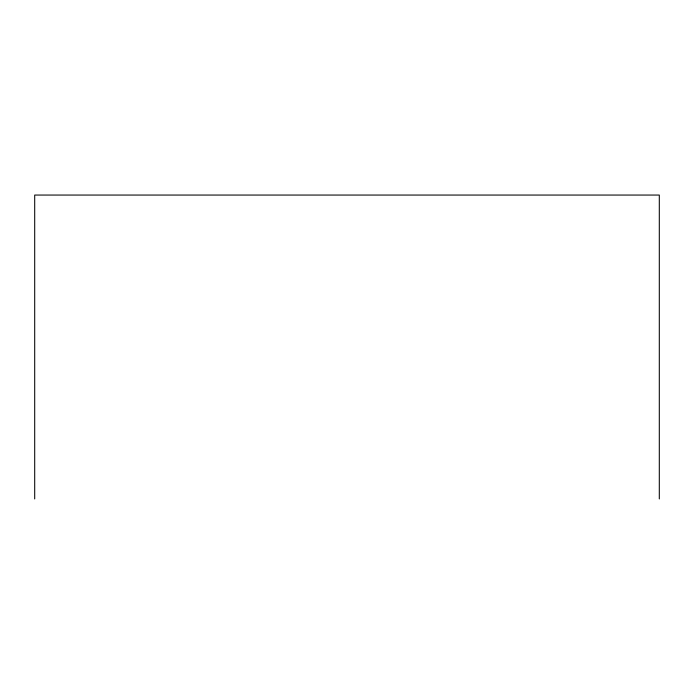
<?xml version="1.0" encoding="UTF-8"?>
<svg xmlns="http://www.w3.org/2000/svg" width="694" height="694" viewBox="0 0 694 694"><rect width="100%" height="100%" fill="white"/><g stroke="black" fill="none" stroke-linecap="round" stroke-linejoin="round"><path stroke-width="1.04" d="M659.3 498.943L659.3 195.057L34.7 195.057L34.7 498.943"/></g></svg>
